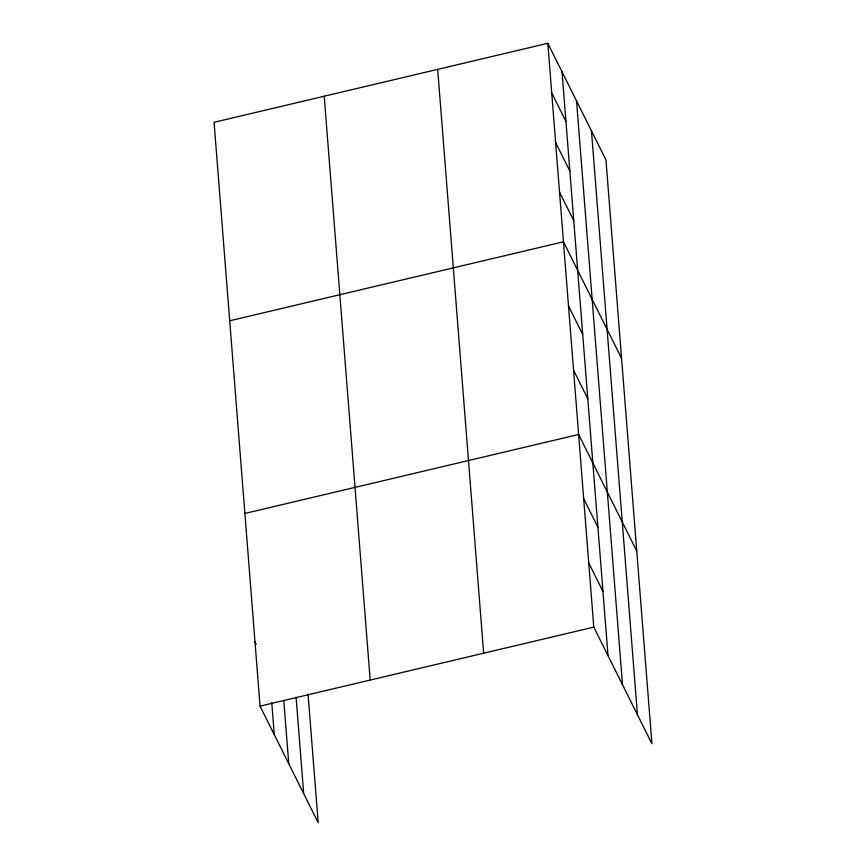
<?xml version="1.0" encoding="UTF-8"?>
<svg xmlns="http://www.w3.org/2000/svg" width="866" height="866" viewBox="0 0 866 866"><rect width="100%" height="100%" fill="white"/><g stroke="black" fill="none" stroke-linecap="round" stroke-linejoin="round"><path stroke-width="1.3" d="M547.821 43.3L593.795 627.136L651.925 743.721L605.94 159.874L547.821 43.3L214.075 122.279L260.06 706.126L318.179 822.7L308.058 694.251M229.707 320.788L563.452 241.809L621.582 358.383M244.883 513.451L578.629 434.472L636.748 551.047M260.06 706.126L593.795 627.136M551.729 92.922L565.942 121.435M555.636 142.554L569.85 171.067M559.544 192.176L573.757 220.689M568.507 306.023L582.731 334.536M573.573 370.247L587.787 398.761M583.684 498.697L597.897 527.21M588.739 562.922L602.952 591.435M254.994 641.901L256.184 644.282M591.456 130.82L637.43 714.656M576.529 100.878L622.502 684.714M562.034 71.813L608.019 655.649M437.687 69.367L483.661 653.202M324.209 96.223L370.193 680.059M296.107 697.303L303.685 793.635M283.81 700.81L288.757 763.693M271.74 702.521L274.273 734.639"/></g></svg>
